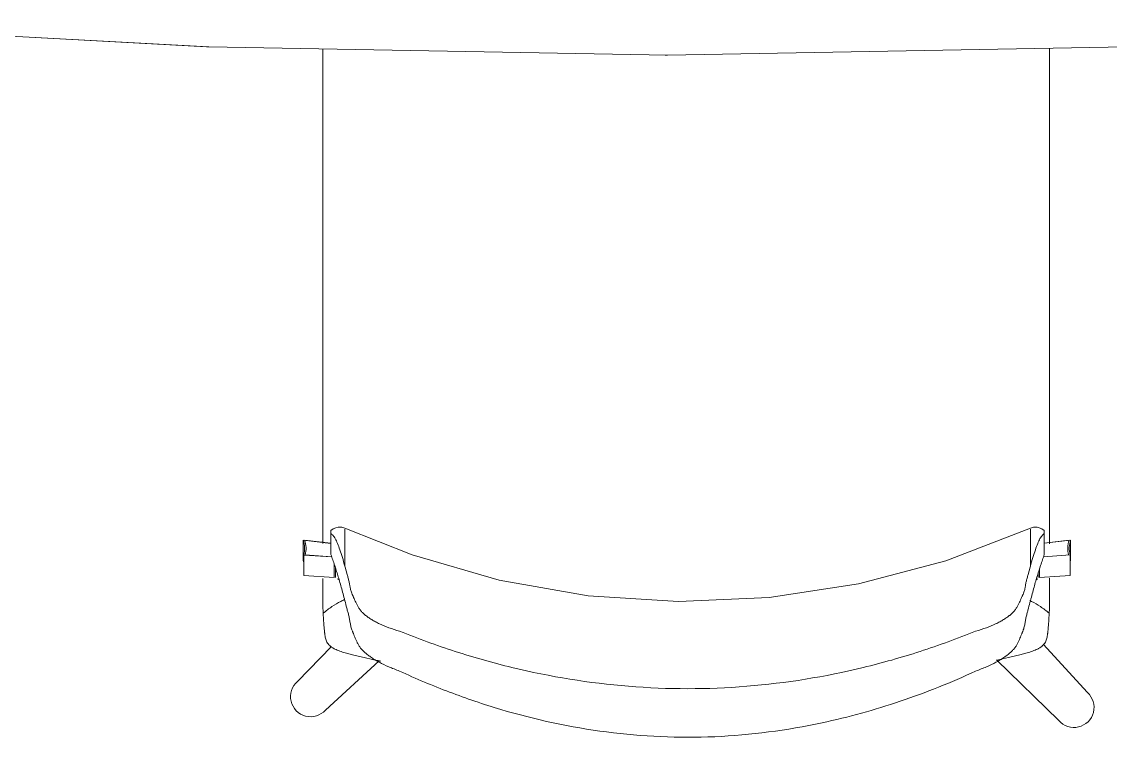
# Model space of a CAD drawing. Header units: millimetres. Extents: x 90978 to 295199, y -4084 to 97293.
# Drawn here: x 185092 to 185803, y 17559 to 18027 of the extents above; entities that cross this region are included whole.
import ezdxf

# ---------------------------------------------------------------- set-up
doc = ezdxf.new("R2010")
doc.units = ezdxf.units.MM
doc.header["$MEASUREMENT"] = 0
doc.layers.get('0').update_dxf_attribs({"linetype": 'CONTINUOUS'})
for name, color, linetype, lineweight in [('A-DETL-THIN', 8, 'CONTINUOUS', 9), ('G-IMPT', 8, 'CONTINUOUS', 9), ('I-FURN', 8, 'CONTINUOUS', 9)]:
    doc.layers.add(name, color=color, linetype=linetype, lineweight=lineweight)

# ---------------------------------------------------------------- blocks, each defined once
blk = doc.blocks.new('Synergy Type 3 - Desk Type 3_dwg_Family - 580997-310579-_3D_-768211-Level 0')
at = {"layer": 'G-IMPT'}
for p, q in [((258.94, 1140.49), (258.92, 1141.99)), ((237.07, 541.41), (253.47, 840.75)), ((253.47, 840.75), (253.5, 842.25))]:
    blk.add_line(p, q, dxfattribs=at)

msp = doc.modelspace()

# ---------------------------------------------------------------- linework, layer by layer
at = {"layer": 'A-DETL-THIN'}
for p, q in [((184915.01, 18026.88), (185214.34, 18010.47)), ((185214.34, 18010.47), (185514.08, 18005)), ((185514.08, 18005), (185813.82, 18010.47))]:
    msp.add_line(p, q, dxfattribs=at)
at = {"layer": 'I-FURN'}
for p, q in [((185294.22, 17694.49), (185295.76, 17695.58)), ((185294.22, 17692.42), (185294.22, 17678.79)), ((185295.76, 17695.58), (185297.5, 17696.32)), ((185297.5, 17696.32), (185298.98, 17696.63)), ((185298.98, 17696.63), (185301.25, 17696.61)), ((185301.25, 17696.61), (185303.33, 17696.07)), ((185347.26, 17678.57), (185303.33, 17696.07)), ((185751.1, 17696.07), (185695.96, 17674.8)), ((185753.17, 17696.61), (185751.1, 17696.07)), ((185755.45, 17696.63), (185753.17, 17696.61)), ((185756.93, 17696.32), (185755.45, 17696.63)), ((185758.67, 17695.58), (185756.93, 17696.32)), ((185760.21, 17694.49), (185758.67, 17695.58)), ((185760.21, 17692.42), (185760.21, 17678.79)), ((185294.22, 17686.05), (185276.09, 17688.23)), ((185276.09, 17688.23), (185276.09, 17674.89)), ((185294.22, 17686.19), (185277.04, 17688.26)), ((185777.39, 17688.26), (185760.21, 17686.19)), ((185776.43, 17688.23), (185760.21, 17686.28)), ((185777.39, 17674.92), (185777.39, 17688.26)), ((185276.41, 17678.51), (185294.76, 17677.25)), ((185276.41, 17665.17), (185276.41, 17678.51)), ((185277.37, 17678.54), (185294.73, 17677.35)), ((185404.06, 17662.14), (185347.26, 17678.57)), ((185759.7, 17677.35), (185777.06, 17678.54)), ((185777.06, 17678.54), (185777.06, 17665.2)), ((185296.32, 17672.65), (185296.32, 17663.81)), ((185297.27, 17669.74), (185297.27, 17663.84)), ((185695.96, 17674.8), (185638.83, 17659.61)), ((185757.15, 17663.84), (185757.15, 17669.74)), ((185296.32, 17663.81), (185276.41, 17665.17)), ((185462.31, 17651.95), (185404.06, 17662.14)), ((185756.2, 17663.81), (185756.2, 17666.83)), ((185777.06, 17665.2), (185757.15, 17663.84)), ((185638.83, 17659.61), (185580.39, 17650.68)), ((185521.32, 17648.11), (185462.31, 17651.95)), ((185580.39, 17650.68), (185521.32, 17648.11)), ((185294.57, 17618.69), (185272.45, 17595.91)), ((185788.36, 17588.71), (185759.38, 17620.25)), ((185290.66, 17577.19), (185325.77, 17609.43)), ((185728.98, 17609.94), (185769.64, 17570.5))]:
    msp.add_line(p, q, dxfattribs=at)
for centre, start, end in [((185280.94, 17585.95), 130.39413, 318.01036), ((185779.61, 17578.98), 220.41756, 48.03379)]:
    msp.add_arc(centre, 13.09, start, end, dxfattribs=at)
for centre, start_param, end_param in [((185259.59, 17682.83), 2.884586, 3.464082), ((185260.55, 17682.86), 2.884586, 3.464082), ((185792.93, 17682.83), 5.960696, 6.540192), ((185793.88, 17682.86), 5.960696, 6.540192), ((185259.59, 17669.5), 3.380441, 3.464082), ((185793.88, 17669.53), 5.960696, 6.044337)]:
    msp.add_ellipse(centre, major_axis=(-17.39, 0), ratio=0.978487, start_param=start_param, end_param=end_param, dxfattribs=at)
for points, knots in [([(185288.93, 17685.97), (185288.93, 17686.42), (185288.93, 17691.95), (185288.93, 17702.75), (185288.93, 17718.16), (185288.93, 17733.23), (185288.93, 17745.72), (185288.93, 17755.79), (185288.93, 17763.45), (185288.93, 17771.13), (185288.93, 17781.22), (185288.93, 17793.7), (185288.93, 17806.13), (185288.93, 17816.12), (185288.93, 17823.7), (185288.93, 17831.27), (185288.93, 17841.23), (185288.93, 17853.57), (185288.93, 17865.94), (185288.93, 17875.96), (185288.93, 17883.59), (185288.93, 17891.23), (185288.93, 17901.33), (185288.93, 17913.91), (185288.93, 17929.03), (185288.93, 17944.38), (185288.93, 17959.6), (185288.93, 17974.44), (185288.93, 17989.1), (185288.93, 18000.63), (185288.93, 18007.3), (185288.93, 18009.05)], [-0.896036, -0.896036, -0.896036, -0.896036, -0.8928571, -0.8571429, -0.8214286, -0.7857143, -0.75, -0.7321429, -0.7142857, -0.6964286, -0.6785714, -0.6428571, -0.6071429, -0.5892857, -0.5714286, -0.5535714, -0.5357143, -0.5, -0.4642857, -0.4464286, -0.4285714, -0.4107143, -0.3928571, -0.3571429, -0.3214286, -0.2857143, -0.25, -0.2142857, -0.1785714, -0.1428571, -0.1300854, -0.1300854, -0.1300854, -0.1300854]), ([(185763.59, 18009.5), (185763.59, 18007.49), (185763.59, 18000.56), (185763.59, 17988.77), (185763.59, 17974.16), (185763.59, 17961.84), (185763.59, 17951.84), (185763.59, 17944.23), (185763.59, 17936.6), (185763.59, 17926.53), (185763.59, 17914.04), (185763.59, 17901.59), (185763.59, 17891.55), (185763.59, 17883.93), (185763.59, 17876.28), (185763.59, 17866.2), (185763.59, 17853.69), (185763.59, 17838.73), (185763.59, 17823.56), (185763.59, 17808.42), (185763.59, 17793.54), (185763.59, 17781.09), (185763.59, 17771.06), (185763.59, 17763.43), (185763.59, 17755.85), (185763.59, 17745.95), (185763.59, 17733.71), (185763.59, 17721.35), (185763.59, 17711.24), (185763.59, 17703.51), (185763.59, 17695.71), (185763.59, 17689.87), (185763.59, 17686.59), (185763.59, 17685.89)], [-0.8717317, -0.8717317, -0.8717317, -0.8717317, -0.8571429, -0.8214286, -0.7857143, -0.75, -0.7321429, -0.7142857, -0.6964286, -0.6785714, -0.6428571, -0.6071429, -0.5892857, -0.5714286, -0.5535714, -0.5357143, -0.5, -0.4642857, -0.4285714, -0.3928571, -0.3571429, -0.3214286, -0.3035714, -0.2857143, -0.2678571, -0.25, -0.2142857, -0.1785714, -0.1607143, -0.1428571, -0.125, -0.1071429, -0.1022726, -0.1022726, -0.1022726, -0.1022726]), ([(185294.22, 17692.79), (185294.22, 17693.17), (185294.22, 17693.95), (185294.22, 17694.57), (185294.22, 17694.47), (185294.22, 17693.8), (185294.22, 17692.98), (185294.22, 17692.42)], [0.4162183, 0.4162183, 0.4162183, 0.4162183, 0.5, 0.625, 0.75, 0.875, 1, 1, 1, 1]), ([(185303.33, 17671.12), (185303.33, 17674.12), (185303.33, 17679.49), (185303.33, 17685.88), (185303.33, 17690.63), (185303.33, 17693.28), (185303.33, 17694.71), (185303.33, 17695.2), (185303.33, 17695.41)], [0, 0, 0, 0, 0.1111111, 0.2222222, 0.3333333, 0.4444444, 0.5, 0.5555556, 0.5555556, 0.5555556, 0.5555556]), ([(185751.1, 17695.41), (185751.1, 17695.15), (185751.1, 17694.5), (185751.1, 17692.51), (185751.1, 17688.61), (185751.1, 17681.4), (185751.1, 17674.87), (185751.1, 17671.12)], [0.4444444, 0.4444444, 0.4444444, 0.4444444, 0.5138889, 0.5833333, 0.7222222, 0.8611111, 1, 1, 1, 1]), ([(185760.21, 17692.42), (185760.21, 17692.98), (185760.21, 17693.8), (185760.21, 17694.47), (185760.21, 17694.57), (185760.21, 17693.94), (185760.21, 17693.16), (185760.21, 17692.79)], [0, 0, 0, 0, 0.125, 0.25, 0.375, 0.5, 0.5828112, 0.5828112, 0.5828112, 0.5828112]), ([(185339.07, 17602.69), (185336.55, 17603.58), (185331.82, 17605.43), (185326.72, 17607.9), (185323.11, 17609.96), (185320.63, 17611.54), (185318.76, 17612.88), (185317.56, 17613.84), (185316.9, 17614.38), (185316.41, 17614.79), (185315.95, 17615.21), (185315.36, 17615.76), (185314.41, 17616.75), (185313.25, 17618.17), (185312.13, 17619.9), (185311.21, 17621.61), (185310.44, 17623.3), (185309.78, 17624.95), (185309.26, 17626.29), (185308.9, 17627.19), (185308.69, 17627.71), (185308.52, 17628.08), (185308.36, 17628.46), (185308.16, 17628.95), (185307.85, 17629.8), (185307.48, 17630.97), (185307.14, 17632.32), (185306.79, 17634.07), (185306.52, 17635.76), (185306.2, 17637.45), (185305.91, 17638.73), (185305.57, 17640.02), (185305.14, 17641.72), (185304.36, 17644.66), (185303.29, 17648.7), (185302.1, 17653.19), (185300.96, 17657.43), (185299.83, 17661.51), (185298.74, 17665.28), (185297.68, 17668.69), (185296.99, 17670.71), (185296.65, 17671.65)], [0, 0, 0, 0, 0.035714, 0.071429, 0.089286, 0.107143, 0.125, 0.133929, 0.138393, 0.142857, 0.147321, 0.151786, 0.160714, 0.178571, 0.196429, 0.214286, 0.232143, 0.25, 0.267857, 0.276786, 0.28125, 0.285714, 0.290179, 0.294643, 0.303571, 0.321429, 0.339286, 0.357143, 0.392857, 0.410714, 0.428571, 0.446429, 0.464286, 0.5, 0.571429, 0.642857, 0.714286, 0.785714, 0.857143, 0.928571, 1, 1, 1, 1]), ([(185303.33, 17671.12), (185303.78, 17669.55), (185304.44, 17667.19), (185305.2, 17664.4), (185305.62, 17662.81), (185305.94, 17661.61), (185306.22, 17660.44), (185306.49, 17658.95), (185306.72, 17657.51), (185307.03, 17656.02), (185307.34, 17654.85), (185307.7, 17653.82), (185308.01, 17653.05), (185308.21, 17652.6), (185308.37, 17652.26), (185308.54, 17651.9), (185308.76, 17651.42), (185309.14, 17650.56), (185309.68, 17649.26), (185310.4, 17647.63), (185311.22, 17645.94), (185312.2, 17644.23), (185313.38, 17642.52), (185314.57, 17641.13), (185315.54, 17640.19), (185316.13, 17639.67), (185316.6, 17639.28), (185317.09, 17638.9), (185317.75, 17638.4), (185318.96, 17637.52), (185320.83, 17636.3), (185323.3, 17634.89), (185326.88, 17633.08), (185331.94, 17630.97), (185336.59, 17629.47), (185339.07, 17628.77)], [0, 0, 0, 0, 0.125, 0.1875, 0.21875, 0.25, 0.28125, 0.3125, 0.375, 0.40625, 0.4375, 0.46875, 0.484375, 0.492188, 0.5, 0.507812, 0.515625, 0.53125, 0.5625, 0.59375, 0.625, 0.65625, 0.6875, 0.71875, 0.734375, 0.742188, 0.75, 0.757812, 0.765625, 0.78125, 0.8125, 0.84375, 0.875, 0.9375, 1, 1, 1, 1]), ([(185757.78, 17671.65), (185757.1, 17669.77), (185756.04, 17666.54), (185754.59, 17661.51), (185753.47, 17657.43), (185752.32, 17653.19), (185751.14, 17648.7), (185750.06, 17644.65), (185749.18, 17641.31), (185748.62, 17639.16), (185748.22, 17637.45), (185747.91, 17635.76), (185747.64, 17634.07), (185747.28, 17632.32), (185746.94, 17630.97), (185746.58, 17629.8), (185746.26, 17628.95), (185746.06, 17628.46), (185745.9, 17628.08), (185745.74, 17627.71), (185745.53, 17627.19), (185745.16, 17626.29), (185744.65, 17624.95), (185743.98, 17623.3), (185743.22, 17621.61), (185742.3, 17619.9), (185741.17, 17618.17), (185740.01, 17616.75), (185739.06, 17615.76), (185738.48, 17615.21), (185738.01, 17614.79), (185737.53, 17614.38), (185736.87, 17613.84), (185735.66, 17612.88), (185733.79, 17611.54), (185731.32, 17609.96), (185727.71, 17607.9), (185722.6, 17605.43), (185717.88, 17603.58), (185715.35, 17602.69)], [0, 0, 0, 0, 0.142857, 0.214286, 0.285714, 0.357143, 0.428571, 0.5, 0.535714, 0.571429, 0.589286, 0.607143, 0.642857, 0.660714, 0.678571, 0.696429, 0.705357, 0.709821, 0.714286, 0.71875, 0.723214, 0.732143, 0.75, 0.767857, 0.785714, 0.803571, 0.821429, 0.839286, 0.848214, 0.852679, 0.857143, 0.861607, 0.866071, 0.875, 0.892857, 0.910714, 0.928571, 0.964286, 1, 1, 1, 1]), ([(185715.35, 17628.77), (185717.83, 17629.47), (185722.49, 17630.97), (185727.54, 17633.08), (185731.13, 17634.89), (185733.6, 17636.3), (185735.46, 17637.52), (185736.68, 17638.4), (185737.34, 17638.9), (185737.82, 17639.28), (185738.29, 17639.67), (185738.88, 17640.19), (185739.85, 17641.13), (185741.04, 17642.52), (185742.23, 17644.23), (185743.2, 17645.94), (185744.03, 17647.63), (185744.74, 17649.26), (185745.29, 17650.56), (185745.67, 17651.42), (185745.89, 17651.9), (185746.05, 17652.26), (185746.22, 17652.6), (185746.41, 17653.05), (185746.73, 17653.82), (185747.08, 17654.85), (185747.39, 17656.02), (185747.71, 17657.51), (185747.93, 17658.95), (185748.2, 17660.44), (185748.48, 17661.61), (185748.81, 17662.81), (185749.23, 17664.4), (185749.99, 17667.19), (185750.65, 17669.55), (185751.1, 17671.12)], [0, 0, 0, 0, 0.0625, 0.125, 0.15625, 0.1875, 0.21875, 0.234375, 0.242188, 0.25, 0.257812, 0.265625, 0.28125, 0.3125, 0.34375, 0.375, 0.40625, 0.4375, 0.46875, 0.484375, 0.492188, 0.5, 0.507812, 0.515625, 0.53125, 0.5625, 0.59375, 0.625, 0.6875, 0.71875, 0.75, 0.78125, 0.8125, 0.875, 1, 1, 1, 1]), ([(185303.15, 17649.44), (185302.33, 17649.07), (185299.52, 17647.71), (185294.82, 17644.9), (185291.01, 17642.06), (185289.14, 17640.46)], [0.93303317, 0.93303317, 0.93303317, 0.93303317, 0.94444444, 0.97222222, 1, 1, 1, 1]), ([(185763.39, 17640.46), (185761.51, 17642.06), (185757.7, 17644.9), (185753.44, 17647.45), (185751.1, 17648.62), (185750.73, 17648.8)], [0, 0, 0, 0, 0.02777778, 0.05555556, 0.06066679, 0.06066679, 0.06066679, 0.06066679]), ([(185323.17, 17609.88), (185320.83, 17610.37), (185317.08, 17611.19), (185312.65, 17612.21), (185310.18, 17612.81), (185308.35, 17613.27), (185306.67, 17613.7), (185305.12, 17614.13), (185303.53, 17614.59), (185301.8, 17615.12), (185300.02, 17615.72), (185298.33, 17616.36), (185297.02, 17616.94), (185296.04, 17617.45), (185295.34, 17617.84), (185294.67, 17618.28), (185293.79, 17618.93), (185292.83, 17619.84), (185291.92, 17621.02), (185291.29, 17622.24), (185290.87, 17623.46), (185290.53, 17624.81), (185290.32, 17626.01), (185290.19, 17626.89), (185290.12, 17627.41), (185290.07, 17627.8), (185290.02, 17628.19), (185289.96, 17628.71), (185289.87, 17629.6), (185289.76, 17630.83), (185289.66, 17632.05), (185289.59, 17633.06), (185289.53, 17633.85), (185289.48, 17634.68), (185289.41, 17635.78), (185289.29, 17637.72), (185289.19, 17639.38), (185289.14, 17640.46)], [0, 0, 0, 0, 0.125, 0.1875, 0.21875, 0.25, 0.28125, 0.3125, 0.34375, 0.375, 0.40625, 0.4375, 0.46875, 0.484375, 0.5, 0.515625, 0.53125, 0.5625, 0.59375, 0.625, 0.65625, 0.6875, 0.71875, 0.734375, 0.742188, 0.75, 0.757812, 0.765625, 0.78125, 0.8125, 0.84375, 0.859375, 0.875, 0.890625, 0.90625, 0.9375, 1, 1, 1, 1]), ([(185763.39, 17640.46), (185763.33, 17639.38), (185763.23, 17637.72), (185763.12, 17635.78), (185763.05, 17634.68), (185762.99, 17633.85), (185762.94, 17633.06), (185762.86, 17632.05), (185762.76, 17630.83), (185762.65, 17629.6), (185762.56, 17628.71), (185762.5, 17628.19), (185762.45, 17627.8), (185762.41, 17627.41), (185762.34, 17626.89), (185762.21, 17626.01), (185761.99, 17624.81), (185761.66, 17623.46), (185761.23, 17622.24), (185760.6, 17621.02), (185759.7, 17619.84), (185758.73, 17618.93), (185757.85, 17618.28), (185757.18, 17617.84), (185756.49, 17617.45), (185755.5, 17616.94), (185754.19, 17616.36), (185752.51, 17615.72), (185750.72, 17615.12), (185748.99, 17614.59), (185747.4, 17614.13), (185745.85, 17613.7), (185744.18, 17613.27), (185742.34, 17612.81), (185739.87, 17612.21), (185735.44, 17611.19), (185731.69, 17610.37), (185729.35, 17609.88)], [0, 0, 0, 0, 0.0625, 0.09375, 0.109375, 0.125, 0.140625, 0.15625, 0.1875, 0.21875, 0.234375, 0.242188, 0.25, 0.257812, 0.265625, 0.28125, 0.3125, 0.34375, 0.375, 0.40625, 0.4375, 0.46875, 0.484375, 0.5, 0.515625, 0.53125, 0.5625, 0.59375, 0.625, 0.65625, 0.6875, 0.71875, 0.75, 0.78125, 0.8125, 0.875, 1, 1, 1, 1]), ([(185339.07, 17628.77), (185351.01, 17623.9), (185375.18, 17615.09), (185424.76, 17601.04), (185488.46, 17590.68), (185565.95, 17590.68), (185629.66, 17601.03), (185679.24, 17615.08), (185703.41, 17623.9), (185715.35, 17628.77)], [-1, -1, -1, -1, -0.9, -0.8, -0.6, -0.4, -0.2, -0.1, 0, 0, 0, 0]), ([(185715.35, 17602.69), (185699.28, 17595.22), (185666.43, 17582.05), (185609.51, 17566.27), (185544.99, 17557.77), (185474.03, 17560.92), (185416.22, 17573.41), (185371.51, 17588.55), (185349.79, 17597.71), (185339.07, 17602.69)], [-1, -1, -1, -1, -0.863636, -0.727273, -0.545455, -0.363636, -0.181818, -0.090909, 0, 0, 0, 0])]:
    msp.add_open_spline(points, degree=3, knots=knots, dxfattribs=at)
for points in [[(185294.22, 17692.42), (185294.64, 17692.24), (185295.56, 17691.52), (185297.05, 17689.39), (185298.53, 17686.13), (185300.05, 17681.92), (185301.7, 17676.97), (185302.79, 17673.15), (185303.33, 17671.12)], [(185751.1, 17671.12), (185751.63, 17673.15), (185752.72, 17676.97), (185754.37, 17681.92), (185755.9, 17686.13), (185757.37, 17689.39), (185758.87, 17691.52), (185759.78, 17692.24), (185760.21, 17692.42)], [(185296.65, 17671.65), (185296.24, 17672.97), (185295.41, 17675.45), (185294.6, 17677.71), (185294.22, 17678.79)], [(185760.21, 17678.79), (185759.82, 17677.71), (185759.01, 17675.45), (185758.18, 17672.97), (185757.78, 17671.65)], [(185288.93, 17644.31), (185288.93, 17650.42), (185288.93, 17656.72), (185288.93, 17663.22)], [(185298.39, 17663.05), (185298.77, 17662.78), (185299.15, 17662.51), (185299.55, 17662.25)], [(185754.87, 17662.25), (185755.27, 17662.52), (185755.67, 17662.78), (185756.03, 17663.05)], [(185763.59, 17663.28), (185763.59, 17656.77), (185763.59, 17650.45), (185763.59, 17644.31)], [(185289.14, 17640.46), (185289.1, 17641.1), (185289.03, 17642.38), (185288.96, 17643.67), (185288.93, 17644.31)], [(185763.59, 17644.31), (185763.56, 17643.67), (185763.49, 17642.38), (185763.42, 17641.1), (185763.39, 17640.46)], [(185326.77, 17609.19), (185325.57, 17609.42), (185324.37, 17609.65), (185323.17, 17609.88)], [(185323.17, 17609.88), (185324.39, 17609.64), (185325.61, 17609.41), (185326.83, 17609.18)]]:
    msp.add_open_spline(points, degree=3, dxfattribs=at)

# ---------------------------------------------------------------- block references
at = {"rotation": 270.0000000000001}
msp.add_blockref('Synergy Type 3 - Desk Type 3_dwg_Family - 580997-310579-_3D_-768211-Level 0', (184372.09, 18263.95), dxfattribs=at)
msp.add_blockref('Synergy Type 3 - Desk Type 3_dwg_Family - 580997-310579-_3D_-768211-Level 0', (184372.09, 18263.95), dxfattribs=at)

doc.saveas('drawing.dxf')
